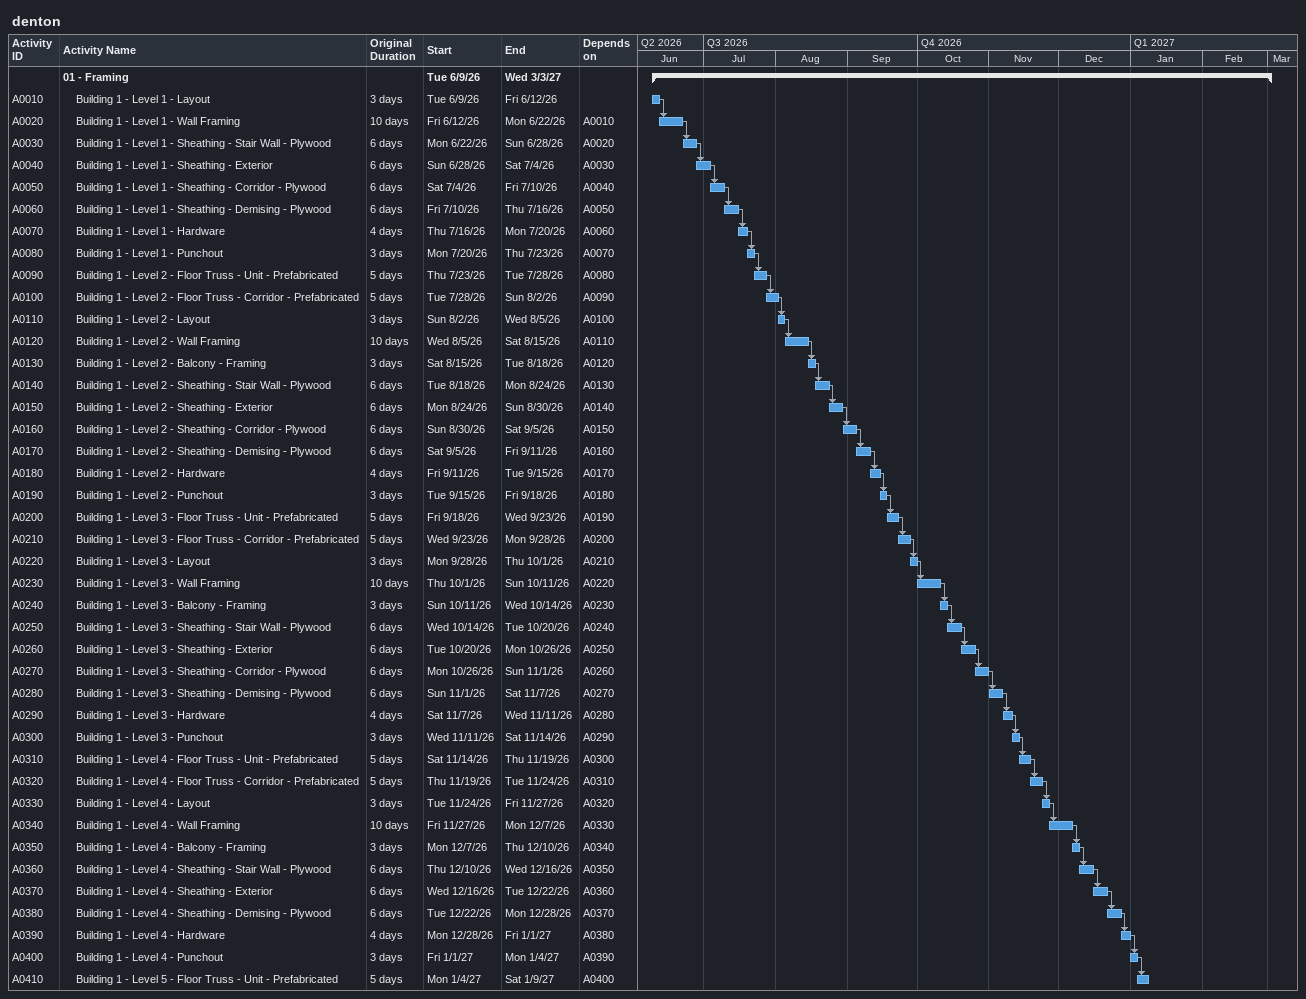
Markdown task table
denton

| ID | Level | Task | Original duration | Start | Finish | Predecessors |
|---|---|---|---|---|---|---|
|  | 1 | **01 - Framing** |  | 2026-06-09 | 2027-03-03 |  |
| A0010 | 2 | Building 1 - Level 1 - Layout | 3d | 2026-06-09 | 2026-06-12 |  |
| A0020 | 2 | Building 1 - Level 1 - Wall Framing | 10d | 2026-06-12 | 2026-06-22 | A0010 |
| A0030 | 2 | Building 1 - Level 1 - Sheathing - Stair Wall - Plywood | 6d | 2026-06-22 | 2026-06-28 | A0020 |
| A0040 | 2 | Building 1 - Level 1 - Sheathing - Exterior | 6d | 2026-06-28 | 2026-07-04 | A0030 |
| A0050 | 2 | Building 1 - Level 1 - Sheathing - Corridor - Plywood | 6d | 2026-07-04 | 2026-07-10 | A0040 |
| A0060 | 2 | Building 1 - Level 1 - Sheathing - Demising - Plywood | 6d | 2026-07-10 | 2026-07-16 | A0050 |
| A0070 | 2 | Building 1 - Level 1 - Hardware | 4d | 2026-07-16 | 2026-07-20 | A0060 |
| A0080 | 2 | Building 1 - Level 1 - Punchout | 3d | 2026-07-20 | 2026-07-23 | A0070 |
| A0090 | 2 | Building 1 - Level 2 - Floor Truss - Unit - Prefabricated | 5d | 2026-07-23 | 2026-07-28 | A0080 |
| A0100 | 2 | Building 1 - Level 2 - Floor Truss - Corridor - Prefabricated | 5d | 2026-07-28 | 2026-08-02 | A0090 |
| A0110 | 2 | Building 1 - Level 2 - Layout | 3d | 2026-08-02 | 2026-08-05 | A0100 |
| A0120 | 2 | Building 1 - Level 2 - Wall Framing | 10d | 2026-08-05 | 2026-08-15 | A0110 |
| A0130 | 2 | Building 1 - Level 2 - Balcony - Framing | 3d | 2026-08-15 | 2026-08-18 | A0120 |
| A0140 | 2 | Building 1 - Level 2 - Sheathing - Stair Wall - Plywood | 6d | 2026-08-18 | 2026-08-24 | A0130 |
| A0150 | 2 | Building 1 - Level 2 - Sheathing - Exterior | 6d | 2026-08-24 | 2026-08-30 | A0140 |
| A0160 | 2 | Building 1 - Level 2 - Sheathing - Corridor - Plywood | 6d | 2026-08-30 | 2026-09-05 | A0150 |
| A0170 | 2 | Building 1 - Level 2 - Sheathing - Demising - Plywood | 6d | 2026-09-05 | 2026-09-11 | A0160 |
| A0180 | 2 | Building 1 - Level 2 - Hardware | 4d | 2026-09-11 | 2026-09-15 | A0170 |
| A0190 | 2 | Building 1 - Level 2 - Punchout | 3d | 2026-09-15 | 2026-09-18 | A0180 |
| A0200 | 2 | Building 1 - Level 3 - Floor Truss - Unit - Prefabricated | 5d | 2026-09-18 | 2026-09-23 | A0190 |
| A0210 | 2 | Building 1 - Level 3 - Floor Truss - Corridor - Prefabricated | 5d | 2026-09-23 | 2026-09-28 | A0200 |
| A0220 | 2 | Building 1 - Level 3 - Layout | 3d | 2026-09-28 | 2026-10-01 | A0210 |
| A0230 | 2 | Building 1 - Level 3 - Wall Framing | 10d | 2026-10-01 | 2026-10-11 | A0220 |
| A0240 | 2 | Building 1 - Level 3 - Balcony - Framing | 3d | 2026-10-11 | 2026-10-14 | A0230 |
| A0250 | 2 | Building 1 - Level 3 - Sheathing - Stair Wall - Plywood | 6d | 2026-10-14 | 2026-10-20 | A0240 |
| A0260 | 2 | Building 1 - Level 3 - Sheathing - Exterior | 6d | 2026-10-20 | 2026-10-26 | A0250 |
| A0270 | 2 | Building 1 - Level 3 - Sheathing - Corridor - Plywood | 6d | 2026-10-26 | 2026-11-01 | A0260 |
| A0280 | 2 | Building 1 - Level 3 - Sheathing - Demising - Plywood | 6d | 2026-11-01 | 2026-11-07 | A0270 |
| A0290 | 2 | Building 1 - Level 3 - Hardware | 4d | 2026-11-07 | 2026-11-11 | A0280 |
| A0300 | 2 | Building 1 - Level 3 - Punchout | 3d | 2026-11-11 | 2026-11-14 | A0290 |
| A0310 | 2 | Building 1 - Level 4 - Floor Truss - Unit - Prefabricated | 5d | 2026-11-14 | 2026-11-19 | A0300 |
| A0320 | 2 | Building 1 - Level 4 - Floor Truss - Corridor - Prefabricated | 5d | 2026-11-19 | 2026-11-24 | A0310 |
| A0330 | 2 | Building 1 - Level 4 - Layout | 3d | 2026-11-24 | 2026-11-27 | A0320 |
| A0340 | 2 | Building 1 - Level 4 - Wall Framing | 10d | 2026-11-27 | 2026-12-07 | A0330 |
| A0350 | 2 | Building 1 - Level 4 - Balcony - Framing | 3d | 2026-12-07 | 2026-12-10 | A0340 |
| A0360 | 2 | Building 1 - Level 4 - Sheathing - Stair Wall - Plywood | 6d | 2026-12-10 | 2026-12-16 | A0350 |
| A0370 | 2 | Building 1 - Level 4 - Sheathing - Exterior | 6d | 2026-12-16 | 2026-12-22 | A0360 |
| A0380 | 2 | Building 1 - Level 4 - Sheathing - Demising - Plywood | 6d | 2026-12-22 | 2026-12-28 | A0370 |
| A0390 | 2 | Building 1 - Level 4 - Hardware | 4d | 2026-12-28 | 2027-01-01 | A0380 |
| A0400 | 2 | Building 1 - Level 4 - Punchout | 3d | 2027-01-01 | 2027-01-04 | A0390 |
| A0410 | 2 | Building 1 - Level 5 - Floor Truss - Unit - Prefabricated | 5d | 2027-01-04 | 2027-01-09 | A0400 |
